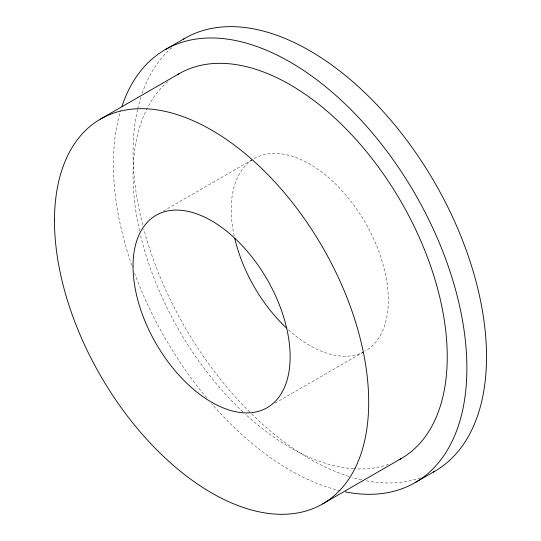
<?xml version="1.0" encoding="UTF-8"?>
<svg xmlns="http://www.w3.org/2000/svg" width="541" height="541" viewBox="0 0 541 541"><rect width="100%" height="100%" fill="white"/><g stroke="black" fill="none" stroke-linecap="round" stroke-linejoin="round"><path stroke-width="0.41" stroke-dasharray="2.71 2.03" d="M163.314 211.091L252.775 159.446M275.132 403.086L363.863 351.853M363.931 351.778A111.088 64.136 60 0 1 288.252 329.618M234.233 236.045A111.088 64.136 60 0 1 252.877 159.426M254.229 158.608A111.088 64.136 60 0 1 365.317 222.743A111.088 64.136 60 0 1 365.317 351.014M388.553 464.367A222.175 128.271 60 0 1 354.382 468.783M353.564 468.729A222.175 128.271 60 0 1 245.316 414.135M242.936 411.924A222.175 128.271 60 0 1 140.674 235.727M139.564 230.973A222.175 128.271 60 0 1 167.683 81.806M420.546 477.784A249.949 144.305 60 0 1 365.033 480.564M361.577 479.833A249.949 144.305 60 0 1 351.751 477.284M348.715 476.357A249.949 144.305 60 0 1 250.348 412.695M249.759 412.114A249.949 144.305 60 0 1 143.75 228.944M142.702 224.921A249.949 144.305 60 0 1 137.556 109.539M137.732 108.761A249.949 144.305 60 0 1 140.802 97.434M142.182 93.248A249.949 144.305 60 0 1 171.429 47.939M340.208 490.775A249.949 144.305 60 0 1 211.646 403.681M206.648 397.818A249.949 144.305 60 0 1 133.776 271.007M131.788 265.361A249.949 144.305 60 0 1 120.643 110.465"/><path stroke-width="0.81" d="M165.167 49.684L184.799 38.35M100.498 119.088L179.051 73.738M322.673 503.908L401.226 458.558M415.109 482.606L434.748 471.272M177.658 74.563A222.175 128.271 60 0 1 401.578 202.618A222.175 128.271 60 0 1 399.096 459.735M121.975 106.252A249.949 144.305 60 0 1 414.791 193.435A249.949 144.305 60 0 1 345.395 491.897M183.399 39.175A249.949 144.305 60 0 1 434.748 182.655A249.949 144.305 60 0 1 433.334 472.07M286.473 327.974A111.088 64.136 60 0 1 234.76 238.405M133.039 266.145A111.088 64.136 60 0 0 250.862 412.722A111.088 64.136 60 0 0 250.862 255.623A111.088 64.136 60 0 0 133.039 266.145M54.485 220.796A222.175 128.271 60 0 0 290.138 513.95A222.175 128.271 60 0 0 290.138 199.744A222.175 128.271 60 0 0 54.485 220.796"/></g></svg>
